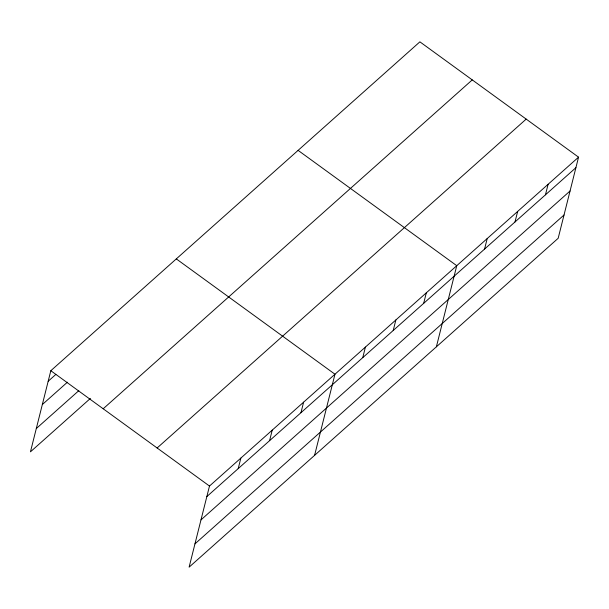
<?xml version="1.0" encoding="UTF-8"?>
<svg xmlns="http://www.w3.org/2000/svg" width="609" height="609" viewBox="0 0 609 609"><rect width="100%" height="100%" fill="white"/><g stroke="black" fill="none" stroke-linecap="round" stroke-linejoin="round"><path stroke-width="0.91" d="M578.55 157.16L209.488 486.043L189.11 567.162L558.171 238.286L578.55 157.16L419.89 41.838L50.829 370.714L30.45 451.84L90.398 398.415M238.21 468.625L240.859 458.082M269.581 440.672L272.231 430.129M300.953 412.712L303.602 402.176M314.594 455.342L334.965 374.223L176.305 258.901M362.766 357.628L365.415 347.084M393.216 330.497L395.865 319.953M423.666 303.358L426.315 292.822M436.379 346.81L456.758 265.691L298.098 150.37M484.558 249.096L487.208 238.561M515.008 221.965L517.658 211.422M545.458 194.834L548.1 184.291M48.18 381.257L55.845 374.421M42.325 404.551L67.424 382.186M36.304 428.546L78.827 390.651M103.187 408.776L472.249 79.893M157.13 447.98L526.191 119.105M206.839 496.579L575.901 167.696M200.993 519.873L570.054 190.99M194.964 543.867L564.025 214.992M50.829 370.714L209.488 486.043"/></g></svg>
